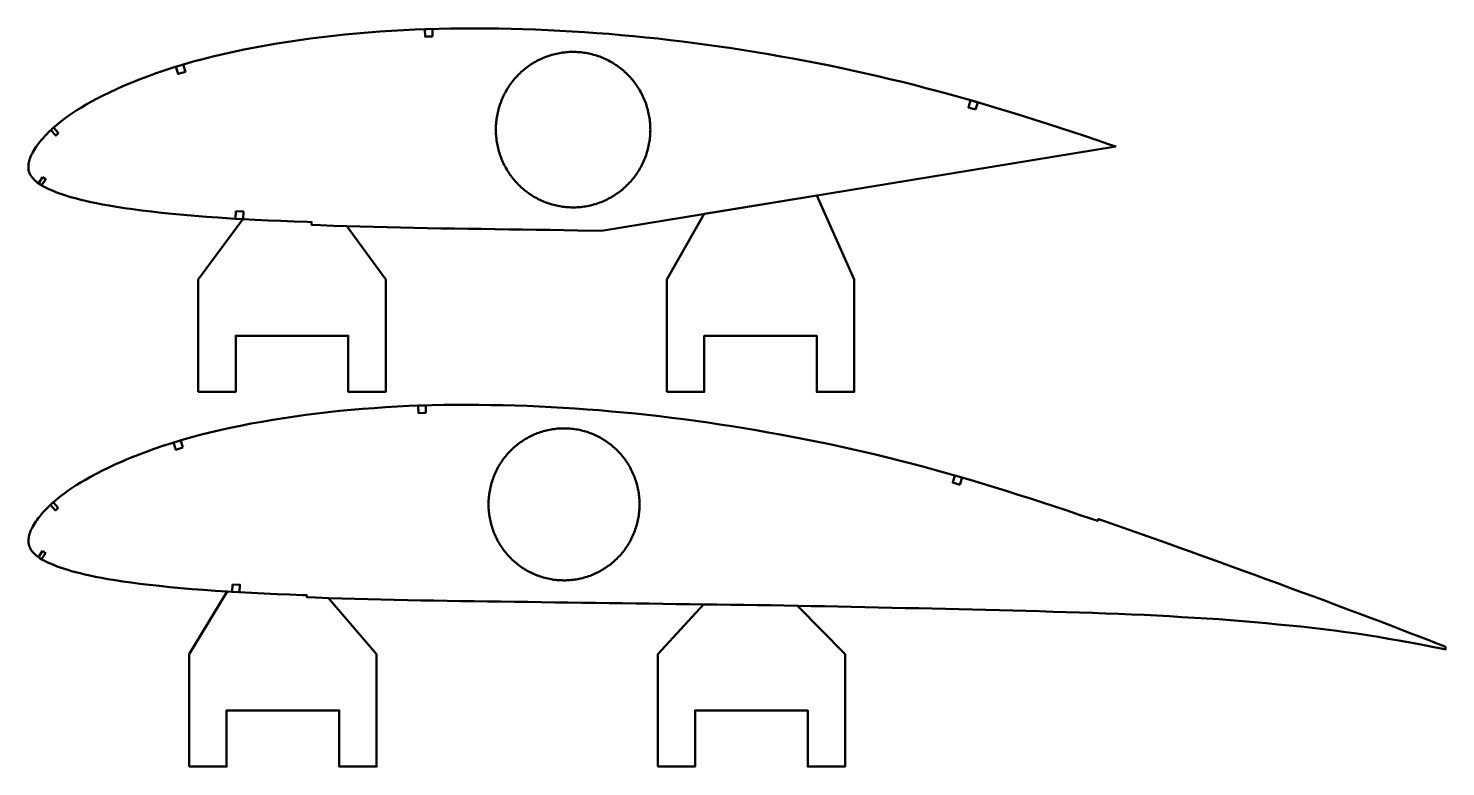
# Model space of a CAD drawing. Header units: metres. Extents: x -32 to 1074, y -15727 to -24.
# Drawn here: x -1 to 755, y -9240 to -8846 of the extents above; entities that cross this region are included whole.
import ezdxf

# ---------------------------------------------------------------- set-up
doc = ezdxf.new("R2010")
doc.units = ezdxf.units.M
doc.layers.add('Layer', color=7, linetype='Continuous', lineweight=50)

msp = doc.modelspace()

# ---------------------------------------------------------------- linework, layer by layer
at = {"layer": 'Layer', "color": 1}
for p, q in [((389.83, -8940.06), (389.83, -8940.56)), ((139.83, -8948.97), (139.83, -8949.47)), ((135, -9148.03), (135, -9148.53)), ((385, -9153.74), (385, -9154.24))]:
    msp.add_line(p, q, dxfattribs=at)
at = {"layer": 'Layer'}
for points in [[(579.45, -8909), (579.45, -8909), (576.09, -8907.85), (569.44, -8905.61), (562.8, -8903.38), (556.17, -8901.19), (549.53, -8899.03), (542.9, -8896.89), (536.28, -8894.77), (529.71, -8892.69), (523.18, -8890.65), (516.7, -8888.67), (510.24, -8886.73), (503.8, -8884.85), (497.38, -8883.01), (490.96, -8881.22), (484.55, -8879.48), (478.15, -8877.78), (471.75, -8876.13), (465.35, -8874.53), (458.94, -8872.98), (452.51, -8871.46), (446.07, -8869.99), (439.62, -8868.57), (433.15, -8867.18), (426.68, -8865.84), (420.2, -8864.54), (413.7, -8863.29), (407.17, -8862.08), (400.63, -8860.9), (394.08, -8859.76), (387.51, -8858.67), (380.95, -8857.61), (374.39, -8856.59), (367.83, -8855.62), (361.28, -8854.7), (354.73, -8853.81), (348.19, -8852.98), (341.65, -8852.19), (335.11, -8851.44), (328.57, -8850.75), (322.04, -8850.1), (315.5, -8849.49), (308.97, -8848.94), (302.44, -8848.43), (295.9, -8847.97), (289.36, -8847.56), (282.82, -8847.19), (276.29, -8846.86), (269.77, -8846.59), (263.25, -8846.36), (256.74, -8846.18), (250.25, -8846.05), (243.77, -8845.97), (237.32, -8845.93), (230.9, -8845.95), (224.53, -8846.01), (218.2, -8846.14), (211.89, -8846.33), (205.58, -8846.59), (199.28, -8846.89), (193, -8847.26), (186.73, -8847.68), (180.49, -8848.16), (174.26, -8848.69), (168.07, -8849.29), (161.92, -8849.94), (155.8, -8850.64), (149.72, -8851.41), (143.69, -8852.24), (137.71, -8853.12), (131.78, -8854.08), (125.9, -8855.09), (120.05, -8856.17), (114.28, -8857.29), (108.62, -8858.46), (103.07, -8859.68), (97.63, -8860.96), (92.31, -8862.31), (87.09, -8863.72), (81.97, -8865.19), (76.97, -8866.72), (72.09, -8868.29), (67.35, -8869.92), (62.76, -8871.58), (58.32, -8873.28), (54.05, -8874.99), (49.98, -8876.7), (46.12, -8878.4), (42.48, -8880.09), (39.06, -8881.76), (35.86, -8883.4), (32.87, -8885.02), (30.08, -8886.61), (27.48, -8888.14), (25.07, -8889.64), (22.84, -8891.08), (20.79, -8892.49), (18.88, -8893.85), (17.12, -8895.18), (15.49, -8896.47), (13.98, -8897.72), (12.58, -8898.93), (11.28, -8900.11), (10.07, -8901.25), (8.96, -8902.36), (7.93, -8903.44), (6.97, -8904.48), (6.09, -8905.51), (5.27, -8906.51), (4.51, -8907.47), (3.82, -8908.42), (3.17, -8909.36), (2.56, -8910.26), (2.02, -8911.12), (1.54, -8911.96), (1.1, -8912.83), (0.69, -8913.67), (0.34, -8914.46), (0.04, -8915.21), (-0.21, -8915.99), (-0.42, -8916.76), (-0.59, -8917.5), (-0.72, -8918.22), (-0.81, -8918.94), (-0.85, -8919.6), (-0.86, -8920.27), (-0.8, -8920.93), (-0.69, -8921.61), (-0.52, -8922.3), (-0.28, -8922.98), (0.01, -8923.66), (0.36, -8924.33), (0.78, -8924.99), (1.28, -8925.65), (1.83, -8926.3), (2.45, -8926.94), (3.13, -8927.56), (3.87, -8928.17), (4.67, -8928.77), (5.55, -8929.36), (6.49, -8929.93), (7.51, -8930.49), (8.6, -8931.05), (9.78, -8931.61), (11.03, -8932.17), (12.37, -8932.74), (13.79, -8933.31), (15.31, -8933.88), (16.94, -8934.46), (18.68, -8935.04), (20.57, -8935.62), (22.6, -8936.21), (24.8, -8936.81), (27.17, -8937.42), (29.73, -8938.05), (32.51, -8938.68), (35.51, -8939.32), (38.78, -8939.95), (42.34, -8940.57), (46.21, -8941.2), (50.4, -8941.85), (54.9, -8942.49), (59.71, -8943.12), (64.83, -8943.73), (70.26, -8944.32), (75.96, -8944.89), (81.89, -8945.46), (87.98, -8946), (94.2, -8946.51), (100.52, -8946.97), (106.96, -8947.38), (113.54, -8947.76), (120.25, -8948.11), (127.04, -8948.43), (133.93, -8948.73), (140.91, -8949.01), (147.95, -8949.29), (150.32, -8949.38), (150.26, -8950.87), (154.98, -8951.05), (162.06, -8951.3), (169.14, -8951.54), (176.24, -8951.74), (183.38, -8951.93), (190.54, -8952.11), (197.72, -8952.28), (204.9, -8952.44), (212.06, -8952.59), (219.24, -8952.71), (226.46, -8952.82), (233.7, -8952.92), (240.97, -8953.03), (248.25, -8953.14), (255.53, -8953.25), (262.84, -8953.35), (270.16, -8953.44), (277.49, -8953.54), (284.82, -8953.64), (292.15, -8953.75), (305.06, -8953.94), (579.45, -8909)], [(579.45, -8909), (579.45, -8909), (576.09, -8907.85), (569.44, -8905.61), (562.8, -8903.38), (556.17, -8901.19), (549.53, -8899.03), (542.9, -8896.89), (536.28, -8894.77), (529.71, -8892.69), (523.18, -8890.65), (516.7, -8888.67), (510.24, -8886.73), (503.8, -8884.85), (497.38, -8883.01), (490.96, -8881.22), (484.55, -8879.48), (478.15, -8877.78), (471.75, -8876.13), (465.35, -8874.53), (458.94, -8872.98), (452.51, -8871.46), (446.07, -8869.99), (439.62, -8868.57), (433.15, -8867.18), (426.68, -8865.84), (420.2, -8864.54), (413.7, -8863.29), (407.17, -8862.08), (400.63, -8860.9), (394.08, -8859.76), (387.51, -8858.67), (380.95, -8857.61), (374.39, -8856.59), (367.83, -8855.62), (361.28, -8854.7), (354.73, -8853.81), (348.19, -8852.98), (341.65, -8852.19), (335.11, -8851.44), (328.57, -8850.75), (322.04, -8850.1), (315.5, -8849.49), (308.97, -8848.94), (302.44, -8848.43), (295.9, -8847.97), (289.36, -8847.56), (282.82, -8847.19), (276.29, -8846.86), (269.77, -8846.59), (263.25, -8846.36), (256.74, -8846.18), (250.25, -8846.05), (243.77, -8845.97), (237.32, -8845.93), (230.9, -8845.95), (224.53, -8846.01), (218.2, -8846.14), (211.89, -8846.33), (205.58, -8846.59), (199.28, -8846.89), (193, -8847.26), (186.73, -8847.68), (180.49, -8848.16), (174.26, -8848.69), (168.07, -8849.29), (161.92, -8849.94), (155.8, -8850.64), (149.72, -8851.41), (143.69, -8852.24), (137.71, -8853.12), (131.78, -8854.08), (125.9, -8855.09), (120.05, -8856.17), (114.28, -8857.29), (108.62, -8858.46), (103.07, -8859.68), (97.63, -8860.96), (92.31, -8862.31), (87.09, -8863.72), (81.97, -8865.19), (76.97, -8866.72), (72.09, -8868.29), (67.35, -8869.92), (62.76, -8871.58), (58.32, -8873.28), (54.05, -8874.99), (49.98, -8876.7), (46.12, -8878.4), (42.48, -8880.09), (39.06, -8881.76), (35.86, -8883.4), (32.87, -8885.02), (30.08, -8886.61), (27.48, -8888.14), (25.07, -8889.64), (22.84, -8891.08), (20.79, -8892.49), (18.88, -8893.85), (17.12, -8895.18), (15.49, -8896.47), (13.98, -8897.72), (12.58, -8898.93), (11.28, -8900.11), (10.07, -8901.25), (8.96, -8902.36), (7.93, -8903.44), (6.97, -8904.48), (6.09, -8905.51), (5.27, -8906.51), (4.51, -8907.47), (3.82, -8908.42), (3.17, -8909.36), (2.56, -8910.26), (2.02, -8911.12), (1.54, -8911.96), (1.1, -8912.83), (0.69, -8913.67), (0.34, -8914.46), (0.04, -8915.21), (-0.21, -8915.99), (-0.42, -8916.76), (-0.59, -8917.5), (-0.72, -8918.22), (-0.81, -8918.94), (-0.85, -8919.6), (-0.86, -8920.27), (-0.8, -8920.93), (-0.69, -8921.61), (-0.52, -8922.3), (-0.28, -8922.98), (0.01, -8923.66), (0.36, -8924.33), (0.78, -8924.99), (1.28, -8925.65), (1.83, -8926.3), (2.45, -8926.94), (3.13, -8927.56), (3.87, -8928.17), (4.67, -8928.77), (5.55, -8929.36), (6.49, -8929.93), (7.51, -8930.49), (8.6, -8931.05), (9.78, -8931.61), (11.03, -8932.17), (12.37, -8932.74), (13.79, -8933.31), (15.31, -8933.88), (16.94, -8934.46), (18.68, -8935.04), (20.57, -8935.62), (22.6, -8936.21), (24.8, -8936.81), (27.17, -8937.42), (29.73, -8938.05), (32.51, -8938.68), (35.51, -8939.32), (38.78, -8939.95), (42.34, -8940.57), (46.21, -8941.2), (50.4, -8941.85), (54.9, -8942.49), (59.71, -8943.12), (64.83, -8943.73), (70.26, -8944.32), (75.96, -8944.89), (81.89, -8945.46), (87.98, -8946), (94.2, -8946.51), (100.52, -8946.97), (106.96, -8947.38), (113.54, -8947.76), (120.25, -8948.11), (127.04, -8948.43), (133.93, -8948.73), (140.91, -8949.01), (147.95, -8949.29), (150.32, -8949.38), (150.26, -8950.87), (154.98, -8951.05), (162.06, -8951.3), (169.14, -8951.54), (176.24, -8951.74), (183.38, -8951.93), (190.54, -8952.11), (197.72, -8952.28), (204.9, -8952.44), (212.06, -8952.59), (219.24, -8952.71), (226.46, -8952.82), (233.7, -8952.92), (240.97, -8953.03), (248.25, -8953.14), (255.53, -8953.25), (262.84, -8953.35), (270.16, -8953.44), (277.49, -8953.54), (284.82, -8953.64), (292.15, -8953.75), (305.06, -8953.94), (579.45, -8909)], [(331.05, -8900), (331.04, -8899.13), (331.01, -8898.26), (330.96, -8897.39), (330.9, -8896.52), (330.82, -8895.65), (330.72, -8894.78), (330.6, -8893.92), (330.46, -8893.06), (330.31, -8892.2), (330.14, -8891.34), (329.95, -8890.49), (329.74, -8889.65), (329.52, -8888.8), (329.27, -8887.97), (329.01, -8887.14), (328.74, -8886.31), (328.44, -8885.49), (328.13, -8884.68), (327.8, -8883.87), (327.46, -8883.07), (327.1, -8882.28), (326.72, -8881.49), (326.32, -8880.72), (325.91, -8879.95), (325.49, -8879.19), (325.05, -8878.44), (324.59, -8877.7), (324.11, -8876.97), (323.63, -8876.25), (323.12, -8875.54), (322.61, -8874.84), (322.07, -8874.15), (321.53, -8873.48), (320.97, -8872.81), (320.39, -8872.16), (319.8, -8871.52), (319.2, -8870.89), (318.59, -8870.28), (317.96, -8869.67), (317.32, -8869.09), (316.67, -8868.51), (316.01, -8867.95), (315.33, -8867.4), (314.65, -8866.87), (313.95, -8866.35), (313.24, -8865.85), (312.53, -8865.36), (311.8, -8864.89), (311.06, -8864.43), (310.31, -8863.99), (309.56, -8863.57), (308.79, -8863.16), (308.02, -8862.76), (307.24, -8862.39), (306.45, -8862.03), (305.65, -8861.68), (304.85, -8861.36), (304.04, -8861.05), (303.22, -8860.76), (302.4, -8860.48), (301.57, -8860.23), (300.74, -8859.99), (299.9, -8859.76), (299.06, -8859.56), (298.22, -8859.37), (297.37, -8859.2), (296.51, -8859.05), (295.66, -8858.92), (294.8, -8858.81), (293.94, -8858.71), (293.07, -8858.63), (292.21, -8858.57), (291.35, -8858.53), (290.48, -8858.51), (289.61, -8858.51), (288.75, -8858.52), (287.88, -8858.55), (287.02, -8858.6), (286.15, -8858.67), (285.29, -8858.76), (284.43, -8858.86), (283.58, -8858.99), (282.72, -8859.13), (281.87, -8859.29), (281.02, -8859.46), (280.18, -8859.66), (279.34, -8859.87), (278.5, -8860.1), (277.67, -8860.35), (276.85, -8860.62), (276.03, -8860.9), (275.22, -8861.2), (274.41, -8861.52), (273.61, -8861.85), (272.82, -8862.21), (272.03, -8862.57), (271.25, -8862.96), (270.49, -8863.36), (269.73, -8863.78), (268.97, -8864.21), (268.23, -8864.66), (267.5, -8865.12), (266.78, -8865.6), (266.06, -8866.1), (265.36, -8866.61), (264.67, -8867.14), (263.99, -8867.68), (263.32, -8868.23), (262.66, -8868.8), (262.02, -8869.38), (261.38, -8869.97), (260.76, -8870.58), (260.16, -8871.2), (259.56, -8871.84), (258.98, -8872.48), (258.41, -8873.14), (257.86, -8873.81), (257.32, -8874.5), (256.8, -8875.19), (256.28, -8875.89), (255.79, -8876.61), (255.31, -8877.33), (254.84, -8878.07), (254.39, -8878.81), (253.96, -8879.57), (253.54, -8880.33), (253.14, -8881.1), (252.75, -8881.88), (252.38, -8882.67), (252.03, -8883.47), (251.69, -8884.27), (251.37, -8885.08), (251.07, -8885.9), (250.78, -8886.72), (250.51, -8887.55), (250.26, -8888.39), (250.03, -8889.23), (249.81, -8890.07), (249.61, -8890.92), (249.43, -8891.77), (249.27, -8892.63), (249.13, -8893.49), (249, -8894.35), (248.89, -8895.21), (248.8, -8896.08), (248.73, -8896.95), (248.67, -8897.82), (248.64, -8898.69), (248.62, -8899.56), (248.62, -8900.44), (248.64, -8901.31), (248.67, -8902.18), (248.73, -8903.05), (248.8, -8903.92), (248.89, -8904.79), (249, -8905.65), (249.13, -8906.51), (249.27, -8907.37), (249.43, -8908.23), (249.61, -8909.08), (249.81, -8909.93), (250.03, -8910.77), (250.26, -8911.61), (250.51, -8912.45), (250.78, -8913.28), (251.07, -8914.1), (251.37, -8914.92), (251.69, -8915.73), (252.03, -8916.53), (252.38, -8917.33), (252.75, -8918.12), (253.14, -8918.9), (253.54, -8919.67), (253.96, -8920.43), (254.39, -8921.19), (254.84, -8921.93), (255.31, -8922.67), (255.79, -8923.39), (256.28, -8924.11), (256.8, -8924.81), (257.32, -8925.5), (257.86, -8926.19), (258.41, -8926.86), (258.98, -8927.52), (259.56, -8928.16), (260.16, -8928.8), (260.76, -8929.42), (261.38, -8930.03), (262.02, -8930.62), (262.66, -8931.2), (263.32, -8931.77), (263.99, -8932.32), (264.67, -8932.86), (265.36, -8933.39), (266.06, -8933.9), (266.78, -8934.4), (267.5, -8934.88), (268.23, -8935.34), (268.97, -8935.79), (269.73, -8936.22), (270.49, -8936.64), (271.25, -8937.04), (272.03, -8937.43), (272.82, -8937.79), (273.61, -8938.15), (274.41, -8938.48), (275.22, -8938.8), (276.03, -8939.1), (276.85, -8939.38), (277.67, -8939.65), (278.5, -8939.9), (279.34, -8940.13), (280.18, -8940.34), (281.02, -8940.54), (281.87, -8940.71), (282.72, -8940.87), (283.58, -8941.01), (284.43, -8941.14), (285.29, -8941.24), (286.15, -8941.33), (287.02, -8941.4), (287.88, -8941.45), (288.75, -8941.48), (289.61, -8941.49), (290.48, -8941.49), (291.35, -8941.47), (292.21, -8941.43), (293.07, -8941.37), (293.94, -8941.29), (294.8, -8941.19), (295.66, -8941.08), (296.51, -8940.95), (297.37, -8940.8), (298.22, -8940.63), (299.06, -8940.44), (299.9, -8940.24), (300.74, -8940.01), (301.57, -8939.77), (302.4, -8939.52), (303.22, -8939.24), (304.04, -8938.95), (304.85, -8938.64), (305.65, -8938.32), (306.45, -8937.97), (307.24, -8937.61), (308.02, -8937.24), (308.79, -8936.84), (309.56, -8936.43), (310.31, -8936.01), (311.06, -8935.57), (311.8, -8935.11), (312.53, -8934.64), (313.24, -8934.15), (313.95, -8933.65), (314.65, -8933.13), (315.33, -8932.6), (316.01, -8932.05), (316.67, -8931.49), (317.32, -8930.91), (317.96, -8930.33), (318.59, -8929.72), (319.2, -8929.11), (319.8, -8928.48), (320.39, -8927.84), (320.97, -8927.19), (321.53, -8926.52), (322.07, -8925.85), (322.61, -8925.16), (323.12, -8924.46), (323.63, -8923.75), (324.11, -8923.03), (324.59, -8922.3), (325.05, -8921.56), (325.49, -8920.81), (325.91, -8920.05), (326.32, -8919.28), (326.72, -8918.51), (327.1, -8917.72), (327.46, -8916.93), (327.8, -8916.13), (328.13, -8915.32), (328.44, -8914.51), (328.74, -8913.69), (329.01, -8912.86), (329.27, -8912.03), (329.52, -8911.2), (329.74, -8910.35), (329.95, -8909.51), (330.14, -8908.66), (330.31, -8907.8), (330.46, -8906.94), (330.6, -8906.08), (330.72, -8905.22), (330.82, -8904.35), (330.9, -8903.48), (330.96, -8902.61), (331.01, -8901.74), (331.04, -8900.87), (331.05, -8900)], [(755.41, -9176.05), (753.16, -9175.13), (749.52, -9173.72), (745.58, -9172.16), (741.28, -9170.49), (736.59, -9168.7), (731.55, -9166.78), (726.21, -9164.73), (720.62, -9162.6), (714.87, -9160.41), (709.06, -9158.22), (703.21, -9156.05), (697.28, -9153.81), (691.28, -9151.53), (685.17, -9149.26), (678.96, -9146.97), (672.65, -9144.66), (666.22, -9142.3), (659.69, -9139.91), (653.08, -9137.49), (646.42, -9135.06), (639.74, -9132.63), (633.06, -9130.19), (626.38, -9127.77), (619.71, -9125.36), (613.03, -9122.96), (606.37, -9120.57), (599.74, -9118.21), (593.13, -9115.87), (586.54, -9113.56), (579.95, -9111.26), (573.38, -9109), (570.12, -9107.88), (569.78, -9108.88), (566.48, -9107.75), (559.95, -9105.54), (553.42, -9103.35), (546.89, -9101.2), (540.37, -9099.07), (533.84, -9096.96), (527.34, -9094.88), (520.87, -9092.83), (514.46, -9090.83), (508.08, -9088.88), (501.73, -9086.98), (495.4, -9085.13), (489.08, -9083.32), (482.77, -9081.56), (476.47, -9079.84), (470.17, -9078.18), (463.88, -9076.55), (457.59, -9074.98), (451.28, -9073.45), (444.96, -9071.96), (438.63, -9070.52), (432.28, -9069.11), (425.93, -9067.75), (419.57, -9066.43), (413.19, -9065.16), (406.8, -9063.93), (400.38, -9062.73), (393.95, -9061.58), (387.5, -9060.46), (381.05, -9059.38), (374.6, -9058.34), (368.15, -9057.34), (361.7, -9056.39), (355.26, -9055.48), (348.82, -9054.61), (342.38, -9053.79), (335.95, -9053.01), (329.52, -9052.28), (323.09, -9051.59), (316.67, -9050.95), (310.24, -9050.36), (303.82, -9049.81), (297.4, -9049.31), (290.97, -9048.86), (284.54, -9048.45), (278.11, -9048.09), (271.69, -9047.77), (265.27, -9047.5), (258.86, -9047.28), (252.46, -9047.11), (246.07, -9046.98), (239.7, -9046.9), (233.36, -9046.86), (227.06, -9046.87), (220.79, -9046.94), (214.57, -9047.06), (208.36, -9047.25), (202.16, -9047.5), (195.96, -9047.8), (189.78, -9048.16), (183.62, -9048.58), (177.48, -9049.05), (171.36, -9049.57), (165.27, -9050.16), (159.22, -9050.79), (153.2, -9051.49), (147.23, -9052.25), (141.3, -9053.06), (135.42, -9053.93), (129.59, -9054.87), (123.8, -9055.87), (118.06, -9056.93), (112.38, -9058.03), (106.81, -9059.18), (101.36, -9060.38), (96.01, -9061.64), (90.77, -9062.96), (85.64, -9064.35), (80.61, -9065.79), (75.7, -9067.3), (70.9, -9068.85), (66.24, -9070.44), (61.72, -9072.08), (57.35, -9073.75), (53.16, -9075.43), (49.16, -9077.11), (45.36, -9078.78), (41.78, -9080.44), (38.42, -9082.08), (35.27, -9083.7), (32.33, -9085.29), (29.59, -9086.85), (27.04, -9088.36), (24.67, -9089.83), (22.48, -9091.25), (20.45, -9092.63), (18.58, -9093.97), (16.85, -9095.28), (15.25, -9096.55), (13.76, -9097.78), (12.38, -9098.97), (11.11, -9100.13), (9.92, -9101.25), (8.83, -9102.34), (7.81, -9103.39), (6.88, -9104.43), (6.01, -9105.43), (5.2, -9106.41), (4.46, -9107.36), (3.77, -9108.29), (3.13, -9109.21), (2.54, -9110.11), (2.01, -9110.95), (1.54, -9111.78), (1.1, -9112.62), (0.71, -9113.45), (0.35, -9114.22), (0.06, -9114.97), (-0.18, -9115.73), (-0.39, -9116.48), (-0.56, -9117.21), (-0.68, -9117.92), (-0.77, -9118.63), (-0.82, -9119.27), (-0.82, -9119.93), (-0.77, -9120.58), (-0.66, -9121.25), (-0.48, -9121.92), (-0.25, -9122.59), (0.03, -9123.26), (0.38, -9123.91), (0.79, -9124.56), (1.27, -9125.2), (1.82, -9125.84), (2.43, -9126.47), (3.1, -9127.08), (3.82, -9127.69), (4.61, -9128.27), (5.47, -9128.85), (6.39, -9129.41), (7.39, -9129.96), (8.47, -9130.51), (9.62, -9131.06), (10.85, -9131.61), (12.17, -9132.17), (13.57, -9132.73), (15.06, -9133.29), (16.66, -9133.86), (18.38, -9134.43), (20.23, -9135), (22.23, -9135.58), (24.39, -9136.17), (26.72, -9136.77), (29.24, -9137.39), (31.97, -9138.01), (34.93, -9138.64), (38.14, -9139.25), (41.64, -9139.87), (45.45, -9140.49), (49.57, -9141.12), (53.99, -9141.75), (58.72, -9142.37), (63.76, -9142.97), (69.09, -9143.55), (74.69, -9144.12), (80.52, -9144.67), (86.52, -9145.21), (92.63, -9145.71), (98.85, -9146.16), (105.18, -9146.57), (111.65, -9146.94), (118.24, -9147.28), (124.93, -9147.6), (131.7, -9147.9), (138.56, -9148.17), (145.49, -9148.44), (147.81, -9148.53), (147.77, -9149.58), (152.41, -9149.75), (159.38, -9150), (166.34, -9150.23), (173.32, -9150.43), (180.33, -9150.62), (187.38, -9150.79), (194.44, -9150.96), (201.49, -9151.12), (208.54, -9151.26), (215.6, -9151.38), (222.69, -9151.49), (229.81, -9151.59), (236.96, -9151.69), (244.11, -9151.8), (251.28, -9151.91), (258.46, -9152.01), (265.66, -9152.1), (272.87, -9152.2), (280.08, -9152.3), (287.29, -9152.4), (294.49, -9152.51), (301.7, -9152.61), (308.9, -9152.71), (316.11, -9152.8), (323.31, -9152.9), (330.52, -9153), (337.73, -9153.1), (344.94, -9153.21), (352.14, -9153.3), (359.35, -9153.4), (366.55, -9153.49), (373.75, -9153.58), (380.94, -9153.68), (388.12, -9153.78), (395.3, -9153.89), (402.48, -9154.01), (409.66, -9154.13), (416.82, -9154.26), (423.97, -9154.4), (431.13, -9154.54), (438.3, -9154.7), (445.49, -9154.86), (452.68, -9155.02), (459.88, -9155.18), (467.07, -9155.33), (474.26, -9155.48), (481.44, -9155.65), (488.63, -9155.82), (495.81, -9155.98), (502.99, -9156.15), (510.15, -9156.32), (517.3, -9156.49), (524.43, -9156.67), (531.56, -9156.87), (538.7, -9157.07), (545.83, -9157.28), (552.93, -9157.49), (559.98, -9157.7), (566.97, -9157.93), (573.94, -9158.18), (580.87, -9158.45), (587.74, -9158.72), (594.53, -9159.02), (601.29, -9159.37), (608.03, -9159.74), (614.75, -9160.13), (621.4, -9160.51), (627.93, -9160.9), (634.33, -9161.34), (640.71, -9161.86), (647.08, -9162.39), (653.4, -9162.89), (659.62, -9163.44), (665.82, -9164.06), (672, -9164.67), (678.11, -9165.25), (684.14, -9165.87), (690.13, -9166.59), (696.16, -9167.37), (702.16, -9168.14), (708.01, -9168.92), (713.73, -9169.8), (719.41, -9170.75), (724.99, -9171.7), (730.38, -9172.64), (735.52, -9173.57), (740.37, -9174.49), (744.92, -9175.35), (749.15, -9176.18), (753.04, -9176.96), (755.45, -9177.46)], [(755.41, -9176.05), (753.16, -9175.13), (749.52, -9173.72), (745.58, -9172.16), (741.28, -9170.49), (736.59, -9168.7), (731.55, -9166.78), (726.21, -9164.73), (720.62, -9162.6), (714.87, -9160.41), (709.06, -9158.22), (703.21, -9156.05), (697.28, -9153.81), (691.28, -9151.53), (685.17, -9149.26), (678.96, -9146.97), (672.65, -9144.66), (666.22, -9142.3), (659.69, -9139.91), (653.08, -9137.49), (646.42, -9135.06), (639.74, -9132.63), (633.06, -9130.19), (626.38, -9127.77), (619.71, -9125.36), (613.03, -9122.96), (606.37, -9120.57), (599.74, -9118.21), (593.13, -9115.87), (586.54, -9113.56), (579.95, -9111.26), (573.38, -9109), (570.12, -9107.88), (569.78, -9108.88), (566.48, -9107.75), (559.95, -9105.54), (553.42, -9103.35), (546.89, -9101.2), (540.37, -9099.07), (533.84, -9096.96), (527.34, -9094.88), (520.87, -9092.83), (514.46, -9090.83), (508.08, -9088.88), (501.73, -9086.98), (495.4, -9085.13), (489.08, -9083.32), (482.77, -9081.56), (476.47, -9079.84), (470.17, -9078.18), (463.88, -9076.55), (457.59, -9074.98), (451.28, -9073.45), (444.96, -9071.96), (438.63, -9070.52), (432.28, -9069.11), (425.93, -9067.75), (419.57, -9066.43), (413.19, -9065.16), (406.8, -9063.93), (400.38, -9062.73), (393.95, -9061.58), (387.5, -9060.46), (381.05, -9059.38), (374.6, -9058.34), (368.15, -9057.34), (361.7, -9056.39), (355.26, -9055.48), (348.82, -9054.61), (342.38, -9053.79), (335.95, -9053.01), (329.52, -9052.28), (323.09, -9051.59), (316.67, -9050.95), (310.24, -9050.36), (303.82, -9049.81), (297.4, -9049.31), (290.97, -9048.86), (284.54, -9048.45), (278.11, -9048.09), (271.69, -9047.77), (265.27, -9047.5), (258.86, -9047.28), (252.46, -9047.11), (246.07, -9046.98), (239.7, -9046.9), (233.36, -9046.86), (227.06, -9046.87), (220.79, -9046.94), (214.57, -9047.06), (208.36, -9047.25), (202.16, -9047.5), (195.96, -9047.8), (189.78, -9048.16), (183.62, -9048.58), (177.48, -9049.05), (171.36, -9049.57), (165.27, -9050.16), (159.22, -9050.79), (153.2, -9051.49), (147.23, -9052.25), (141.3, -9053.06), (135.42, -9053.93), (129.59, -9054.87), (123.8, -9055.87), (118.06, -9056.93), (112.38, -9058.03), (106.81, -9059.18), (101.36, -9060.38), (96.01, -9061.64), (90.77, -9062.96), (85.64, -9064.35), (80.61, -9065.79), (75.7, -9067.3), (70.9, -9068.85), (66.24, -9070.44), (61.72, -9072.08), (57.35, -9073.75), (53.16, -9075.43), (49.16, -9077.11), (45.36, -9078.78), (41.78, -9080.44), (38.42, -9082.08), (35.27, -9083.7), (32.33, -9085.29), (29.59, -9086.85), (27.04, -9088.36), (24.67, -9089.83), (22.48, -9091.25), (20.45, -9092.63), (18.58, -9093.97), (16.85, -9095.28), (15.25, -9096.55), (13.76, -9097.78), (12.38, -9098.97), (11.11, -9100.13), (9.92, -9101.25), (8.83, -9102.34), (7.81, -9103.39), (6.88, -9104.43), (6.01, -9105.43), (5.2, -9106.41), (4.46, -9107.36), (3.77, -9108.29), (3.13, -9109.21), (2.54, -9110.11), (2.01, -9110.95), (1.54, -9111.78), (1.1, -9112.62), (0.71, -9113.45), (0.35, -9114.22), (0.06, -9114.97), (-0.18, -9115.73), (-0.39, -9116.48), (-0.56, -9117.21), (-0.68, -9117.92), (-0.77, -9118.63), (-0.82, -9119.27), (-0.82, -9119.93), (-0.77, -9120.58), (-0.66, -9121.25), (-0.48, -9121.92), (-0.25, -9122.59), (0.03, -9123.26), (0.38, -9123.91), (0.79, -9124.56), (1.27, -9125.2), (1.82, -9125.84), (2.43, -9126.47), (3.1, -9127.08), (3.82, -9127.69), (4.61, -9128.27), (5.47, -9128.85), (6.39, -9129.41), (7.39, -9129.96), (8.47, -9130.51), (9.62, -9131.06), (10.85, -9131.61), (12.17, -9132.17), (13.57, -9132.73), (15.06, -9133.29), (16.66, -9133.86), (18.38, -9134.43), (20.23, -9135), (22.23, -9135.58), (24.39, -9136.17), (26.72, -9136.77), (29.24, -9137.39), (31.97, -9138.01), (34.93, -9138.64), (38.14, -9139.25), (41.64, -9139.87), (45.45, -9140.49), (49.57, -9141.12), (53.99, -9141.75), (58.72, -9142.37), (63.76, -9142.97), (69.09, -9143.55), (74.69, -9144.12), (80.52, -9144.67), (86.52, -9145.21), (92.63, -9145.71), (98.85, -9146.16), (105.18, -9146.57), (111.65, -9146.94), (118.24, -9147.28), (124.93, -9147.6), (131.7, -9147.9), (138.56, -9148.17), (145.49, -9148.44), (147.81, -9148.53), (147.77, -9149.58), (152.41, -9149.75), (159.38, -9150), (166.34, -9150.23), (173.32, -9150.43), (180.33, -9150.62), (187.38, -9150.79), (194.44, -9150.96), (201.49, -9151.12), (208.54, -9151.26), (215.6, -9151.38), (222.69, -9151.49), (229.81, -9151.59), (236.96, -9151.69), (244.11, -9151.8), (251.28, -9151.91), (258.46, -9152.01), (265.66, -9152.1), (272.87, -9152.2), (280.08, -9152.3), (287.29, -9152.4), (294.49, -9152.51), (301.7, -9152.61), (308.9, -9152.71), (316.11, -9152.8), (323.31, -9152.9), (330.52, -9153), (337.73, -9153.1), (344.94, -9153.21), (352.14, -9153.3), (359.35, -9153.4), (366.55, -9153.49), (373.75, -9153.58), (380.94, -9153.68), (388.12, -9153.78), (395.3, -9153.89), (402.48, -9154.01), (409.66, -9154.13), (416.82, -9154.26), (423.97, -9154.4), (431.13, -9154.54), (438.3, -9154.7), (445.49, -9154.86), (452.68, -9155.02), (459.88, -9155.18), (467.07, -9155.33), (474.26, -9155.48), (481.44, -9155.65), (488.63, -9155.82), (495.81, -9155.98), (502.99, -9156.15), (510.15, -9156.32), (517.3, -9156.49), (524.43, -9156.67), (531.56, -9156.87), (538.7, -9157.07), (545.83, -9157.28), (552.93, -9157.49), (559.98, -9157.7), (566.97, -9157.93), (573.94, -9158.18), (580.87, -9158.45), (587.74, -9158.72), (594.53, -9159.02), (601.29, -9159.37), (608.03, -9159.74), (614.75, -9160.13), (621.4, -9160.51), (627.93, -9160.9), (634.33, -9161.34), (640.71, -9161.86), (647.08, -9162.39), (653.4, -9162.89), (659.62, -9163.44), (665.82, -9164.06), (672, -9164.67), (678.11, -9165.25), (684.14, -9165.87), (690.13, -9166.59), (696.16, -9167.37), (702.16, -9168.14), (708.01, -9168.92), (713.73, -9169.8), (719.41, -9170.75), (724.99, -9171.7), (730.38, -9172.64), (735.52, -9173.57), (740.37, -9174.49), (744.92, -9175.35), (749.15, -9176.18), (753.04, -9176.96), (755.45, -9177.46)], [(325.29, -9100), (325.28, -9099.15), (325.26, -9098.3), (325.21, -9097.44), (325.15, -9096.59), (325.07, -9095.75), (324.97, -9094.9), (324.86, -9094.06), (324.73, -9093.21), (324.58, -9092.37), (324.41, -9091.54), (324.22, -9090.71), (324.02, -9089.88), (323.8, -9089.06), (323.56, -9088.24), (323.31, -9087.43), (323.04, -9086.62), (322.75, -9085.82), (322.45, -9085.02), (322.12, -9084.23), (321.79, -9083.45), (321.43, -9082.68), (321.06, -9081.91), (320.68, -9081.15), (320.28, -9080.4), (319.86, -9079.66), (319.43, -9078.93), (318.98, -9078.2), (318.52, -9077.49), (318.04, -9076.78), (317.55, -9076.09), (317.04, -9075.41), (316.52, -9074.73), (315.99, -9074.07), (315.44, -9073.42), (314.88, -9072.79), (314.3, -9072.16), (313.72, -9071.55), (313.12, -9070.95), (312.5, -9070.36), (311.88, -9069.78), (311.24, -9069.22), (310.59, -9068.67), (309.93, -9068.14), (309.26, -9067.62), (308.58, -9067.11), (307.89, -9066.62), (307.19, -9066.14), (306.48, -9065.68), (305.75, -9065.23), (305.02, -9064.8), (304.29, -9064.39), (303.54, -9063.99), (302.78, -9063.6), (302.02, -9063.23), (301.25, -9062.88), (300.47, -9062.55), (299.68, -9062.23), (298.89, -9061.93), (298.09, -9061.64), (297.29, -9061.37), (296.48, -9061.12), (295.67, -9060.89), (294.85, -9060.67), (294.03, -9060.47), (293.2, -9060.29), (292.37, -9060.12), (291.53, -9059.98), (290.7, -9059.85), (289.86, -9059.74), (289.02, -9059.64), (288.17, -9059.57), (287.33, -9059.51), (286.48, -9059.47), (285.64, -9059.44), (284.79, -9059.44), (283.94, -9059.45), (283.1, -9059.49), (282.25, -9059.53), (281.41, -9059.6), (280.56, -9059.69), (279.72, -9059.79), (278.88, -9059.91), (278.05, -9060.05), (277.22, -9060.2), (276.39, -9060.38), (275.56, -9060.57), (274.74, -9060.78), (273.93, -9061), (273.11, -9061.24), (272.31, -9061.5), (271.51, -9061.78), (270.71, -9062.08), (269.92, -9062.39), (269.14, -9062.71), (268.37, -9063.06), (267.6, -9063.42), (266.84, -9063.79), (266.09, -9064.19), (265.34, -9064.59), (264.61, -9065.02), (263.88, -9065.46), (263.17, -9065.91), (262.46, -9066.38), (261.76, -9066.86), (261.08, -9067.36), (260.4, -9067.88), (259.74, -9068.4), (259.08, -9068.94), (258.44, -9069.5), (257.81, -9070.07), (257.19, -9070.65), (256.58, -9071.24), (255.99, -9071.85), (255.41, -9072.47), (254.84, -9073.1), (254.28, -9073.75), (253.74, -9074.4), (253.22, -9075.07), (252.7, -9075.75), (252.2, -9076.44), (251.72, -9077.13), (251.25, -9077.84), (250.79, -9078.56), (250.35, -9079.29), (249.93, -9080.03), (249.52, -9080.77), (249.13, -9081.53), (248.75, -9082.29), (248.39, -9083.06), (248.04, -9083.84), (247.71, -9084.63), (247.4, -9085.42), (247.1, -9086.22), (246.82, -9087.02), (246.56, -9087.83), (246.32, -9088.65), (246.09, -9089.47), (245.88, -9090.29), (245.68, -9091.12), (245.51, -9091.96), (245.35, -9092.79), (245.21, -9093.63), (245.08, -9094.48), (244.98, -9095.32), (244.89, -9096.17), (244.82, -9097.02), (244.76, -9097.87), (244.73, -9098.72), (244.71, -9099.57), (244.71, -9100.43), (244.73, -9101.28), (244.76, -9102.13), (244.82, -9102.98), (244.89, -9103.83), (244.98, -9104.68), (245.08, -9105.52), (245.21, -9106.37), (245.35, -9107.21), (245.51, -9108.04), (245.68, -9108.88), (245.88, -9109.71), (246.09, -9110.53), (246.32, -9111.35), (246.56, -9112.17), (246.82, -9112.98), (247.1, -9113.78), (247.4, -9114.58), (247.71, -9115.37), (248.04, -9116.16), (248.39, -9116.94), (248.75, -9117.71), (249.13, -9118.47), (249.52, -9119.23), (249.93, -9119.97), (250.35, -9120.71), (250.79, -9121.44), (251.25, -9122.16), (251.72, -9122.87), (252.2, -9123.56), (252.7, -9124.25), (253.22, -9124.93), (253.74, -9125.6), (254.28, -9126.25), (254.84, -9126.9), (255.41, -9127.53), (255.99, -9128.15), (256.58, -9128.76), (257.19, -9129.35), (257.81, -9129.93), (258.44, -9130.5), (259.08, -9131.06), (259.74, -9131.6), (260.4, -9132.12), (261.08, -9132.64), (261.76, -9133.14), (262.46, -9133.62), (263.17, -9134.09), (263.88, -9134.54), (264.61, -9134.98), (265.34, -9135.41), (266.09, -9135.81), (266.84, -9136.21), (267.6, -9136.58), (268.37, -9136.94), (269.14, -9137.29), (269.92, -9137.61), (270.71, -9137.92), (271.51, -9138.22), (272.31, -9138.5), (273.11, -9138.76), (273.93, -9139), (274.74, -9139.22), (275.56, -9139.43), (276.39, -9139.62), (277.22, -9139.8), (278.05, -9139.95), (278.88, -9140.09), (279.72, -9140.21), (280.56, -9140.31), (281.41, -9140.4), (282.25, -9140.47), (283.1, -9140.51), (283.94, -9140.55), (284.79, -9140.56), (285.64, -9140.56), (286.48, -9140.53), (287.33, -9140.49), (288.17, -9140.43), (289.02, -9140.36), (289.86, -9140.26), (290.7, -9140.15), (291.53, -9140.02), (292.37, -9139.88), (293.2, -9139.71), (294.03, -9139.53), (294.85, -9139.33), (295.67, -9139.11), (296.48, -9138.88), (297.29, -9138.63), (298.09, -9138.36), (298.89, -9138.07), (299.68, -9137.77), (300.47, -9137.45), (301.25, -9137.12), (302.02, -9136.77), (302.78, -9136.4), (303.54, -9136.01), (304.29, -9135.61), (305.02, -9135.2), (305.75, -9134.77), (306.48, -9134.32), (307.19, -9133.86), (307.89, -9133.38), (308.58, -9132.89), (309.26, -9132.38), (309.93, -9131.86), (310.59, -9131.33), (311.24, -9130.78), (311.88, -9130.22), (312.5, -9129.64), (313.12, -9129.05), (313.72, -9128.45), (314.3, -9127.84), (314.88, -9127.21), (315.44, -9126.58), (315.99, -9125.93), (316.52, -9125.27), (317.04, -9124.59), (317.55, -9123.91), (318.04, -9123.22), (318.52, -9122.51), (318.98, -9121.8), (319.43, -9121.07), (319.86, -9120.34), (320.28, -9119.6), (320.68, -9118.85), (321.06, -9118.09), (321.43, -9117.32), (321.79, -9116.55), (322.12, -9115.77), (322.45, -9114.98), (322.75, -9114.18), (323.04, -9113.38), (323.31, -9112.57), (323.56, -9111.76), (323.8, -9110.94), (324.02, -9110.12), (324.22, -9109.29), (324.41, -9108.46), (324.58, -9107.63), (324.73, -9106.79), (324.86, -9105.94), (324.97, -9105.1), (325.07, -9104.25), (325.15, -9103.41), (325.21, -9102.56), (325.26, -9101.7), (325.28, -9100.85), (325.29, -9100)]]:
    msp.add_lwpolyline(points, close=True, dxfattribs=at)
for points in [[(214.85, -8850.24), (210.85, -8850.37), (210.73, -8846.37), (214.73, -8846.25), (214.85, -8850.24)], [(82.92, -8869.08), (79.09, -8870.25), (77.92, -8866.43), (81.75, -8865.26), (82.92, -8869.08)], [(504.65, -8889.27), (500.81, -8888.14), (501.94, -8884.3), (505.77, -8885.43), (504.65, -8889.27)], [(15.32, -8901.84), (13.84, -8903.19), (11.16, -8900.22), (12.64, -8898.88), (15.32, -8901.84)], [(6.78, -8925.37), (8.44, -8926.48), (6.21, -8929.8), (4.55, -8928.69), (6.78, -8925.37)], [(109.95, -8943.55), (113.94, -8943.77), (113.72, -8947.77), (109.72, -8947.54), (109.95, -8943.55)], [(211.31, -9051.16), (207.31, -9051.29), (207.19, -9047.29), (211.18, -9047.17), (211.31, -9051.16)], [(81.59, -9069.68), (77.77, -9070.84), (76.6, -9067.02), (80.43, -9065.85), (81.59, -9069.68)], [(496.25, -9089.54), (492.41, -9088.42), (493.53, -9084.58), (497.37, -9085.7), (496.25, -9089.54)], [(15.14, -9101.87), (13.66, -9103.21), (10.97, -9100.25), (12.46, -9098.9), (15.14, -9101.87)], [(6.7, -9124.86), (8.36, -9125.97), (6.14, -9129.29), (4.48, -9128.18), (6.7, -9124.86)], [(108.09, -9142.73), (112.08, -9142.95), (111.86, -9146.95), (107.86, -9146.72), (108.09, -9142.73)]]:
    msp.add_lwpolyline(points, dxfattribs=at)
at = {"layer": 'Layer', "color": 1}
for points in [[(339.83, -9040), (339.83, -8980), (359.83, -8944.97), (419.83, -8935.14), (439.83, -8980), (439.83, -9040), (419.88, -9040), (419.88, -9010), (359.78, -9010), (359.78, -9040)], [(89.83, -9040), (89.83, -8980), (113.54, -8947.76), (120.25, -8948.11), (127.04, -8948.43), (133.93, -8948.73), (140.91, -8949.01), (147.95, -8949.29), (150.32, -8949.38), (150.26, -8950.87), (154.98, -8951.05), (162.06, -8951.3), (169.14, -8951.54), (189.83, -8980), (189.83, -9040), (169.88, -9040), (169.88, -9010), (109.78, -9010), (109.78, -9040)], [(85, -9240), (85, -9180), (105.18, -9146.57), (111.65, -9146.94), (118.24, -9147.28), (124.93, -9147.6), (131.7, -9147.9), (138.56, -9148.17), (145.49, -9148.44), (147.81, -9148.53), (147.77, -9149.58), (152.41, -9149.75), (159.38, -9150), (185, -9180), (185, -9240), (165.05, -9240), (165.05, -9210), (104.95, -9210), (104.95, -9240)], [(335, -9240), (335, -9180), (359.35, -9153.4), (366.55, -9153.49), (373.75, -9153.58), (380.94, -9153.68), (388.12, -9153.78), (395.3, -9153.89), (402.48, -9154.01), (409.66, -9154.13), (435, -9180), (435, -9240), (415.05, -9240), (415.05, -9210), (354.95, -9210), (354.95, -9240)]]:
    msp.add_lwpolyline(points, close=True, dxfattribs=at)

doc.saveas('drawing.dxf')
